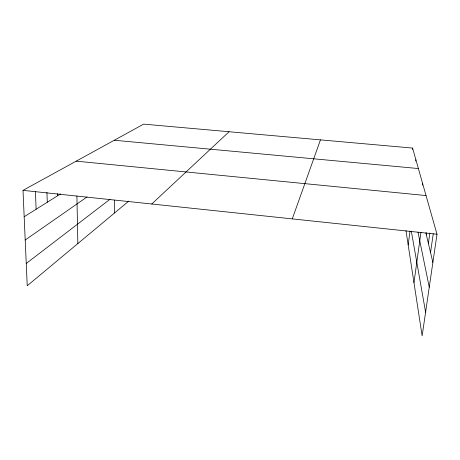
<?xml version="1.0" encoding="UTF-8"?>
<svg xmlns="http://www.w3.org/2000/svg" width="460" height="460" viewBox="0 0 460 460"><rect width="100%" height="100%" fill="white"/><g stroke="black" fill="none" stroke-linecap="round" stroke-linejoin="round"><path stroke-width="0.69" d="M412.396 149.454L412.574 148.074L143.641 124.137L23 190.359L27.232 285.769L128.777 201.118M415.69 161.092L415.874 159.718M408.175 244.956L410.021 231.127M422.504 185.202L422.694 183.781M413.966 282.647L420.946 232.3M426.351 234.905L426.656 232.777M428.375 243.409L429.858 233.007M430.543 252.546L433.262 233.697M412.574 148.074L437 234.226L422.142 335.863L405.973 230.638M292.278 218.891L320.459 139.874M151.754 204.004L229.086 131.744M26.243 263.471L110.032 199.255M25.202 240.005L87.061 196.937M24.173 216.729L60.576 193.907M114.287 140.248L418.376 168.544M76.21 161.149L426.041 195.563M23 190.359L437 234.226M425.885 232.921L432.883 262.395M417.99 232.087L429.255 287.212M411.315 231.156L425.603 312.185M35.431 191.504L36.116 209.237M46.937 192.343L47.271 202.245M57.638 193.591L57.701 195.707M76.906 196.012L77.855 243.564M114.459 200.152L114.5 213.02"/></g></svg>
